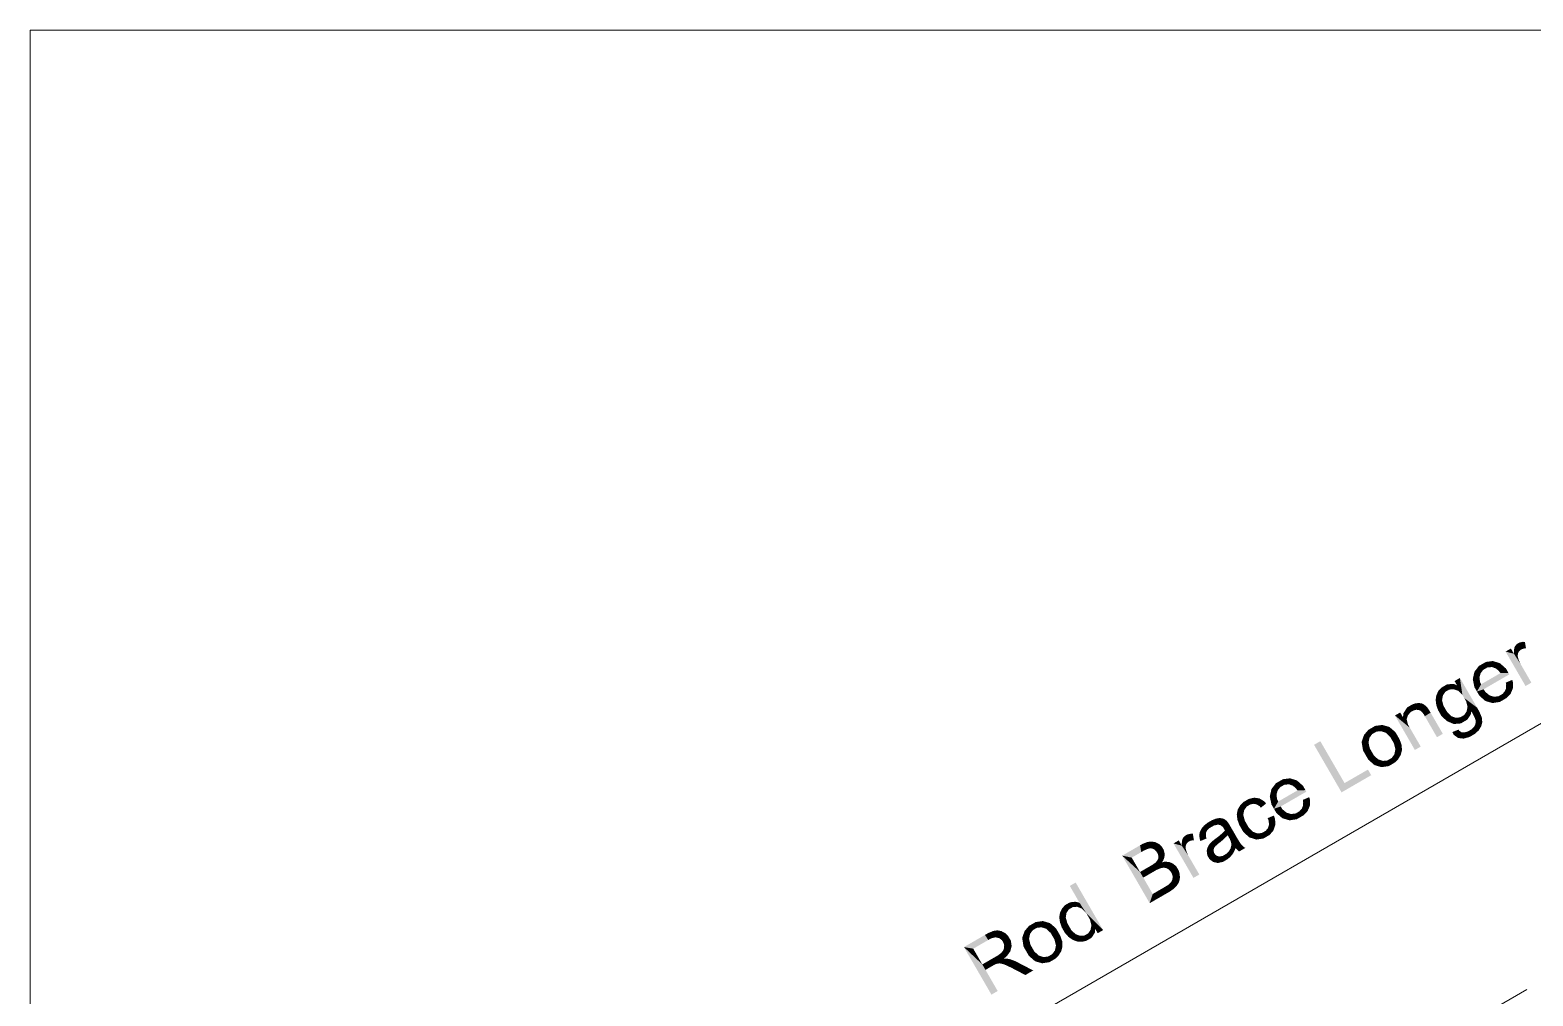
# Model space of a CAD drawing. Header units: millimetres. Extents: x 2 to 579, y 1 to 405.
# Drawn here: x 135.69 to 172.63, y 129.46 to 153.2 of the extents above; entities that cross this region are included whole.
import ezdxf

# ---------------------------------------------------------------- set-up
doc = ezdxf.new("R2010")
doc.units = ezdxf.units.MM
doc.linetypes.add('XKITLINE00', pattern=[0])
doc.layers.add('LinkedObject', color=7, linetype='Continuous', lineweight=0)

# ---------------------------------------------------------------- blocks, each defined once
blk = doc.blocks.new('*A4')
at = {"layer": 'LinkedObject'}
for points in [[(172.383, 138.163), (172.261, 138.123), (172.297, 138.144)], [(172.434, 138.162), (172.261, 138.123), (172.383, 138.163)], [(172.426, 138), (172.261, 138.123), (172.434, 138.162)], [(172.426, 138), (172.434, 138.162), (172.461, 138)], [(172.163, 137.87), (171.959, 137.923), (172.089, 137.998)], [(171.959, 137.923), (172.163, 137.87), (172.449, 137.076)], [(172.173, 138.015), (172.163, 137.87), (172.162, 137.929)], [(172.185, 138.041), (172.163, 137.87), (172.173, 138.015)], [(172.315, 137.956), (172.163, 137.87), (172.185, 138.041)], [(172.282, 137.918), (172.163, 137.87), (172.315, 137.956)], [(172.271, 137.893), (172.163, 137.87), (172.282, 137.918)], [(172.261, 137.868), (172.163, 137.87), (172.271, 137.893)], [(172.163, 137.87), (172.336, 137.603), (172.592, 137.159)], [(172.336, 137.603), (172.163, 137.87), (172.31, 137.648)], [(172.31, 137.648), (172.163, 137.87), (172.273, 137.739)], [(172.273, 137.739), (172.163, 137.87), (172.263, 137.784)], [(172.263, 137.784), (172.163, 137.87), (172.257, 137.813)], [(172.257, 137.813), (172.163, 137.87), (172.261, 137.868)], [(172.449, 137.076), (172.163, 137.87), (172.592, 137.159)], [(172.198, 138.067), (172.339, 137.97), (172.185, 138.041)], [(172.185, 138.041), (172.339, 137.97), (172.315, 137.956)], [(172.236, 138.108), (172.339, 137.97), (172.198, 138.067)], [(172.261, 138.123), (172.339, 137.97), (172.236, 138.108)], [(172.261, 138.123), (172.365, 137.985), (172.339, 137.97)], [(172.365, 137.985), (172.261, 138.123), (172.426, 138)], [(171.389, 137.619), (171.172, 137.336), (171.302, 137.569)], [(171.409, 137.473), (171.172, 137.336), (171.389, 137.619)], [(171.302, 137.569), (171.172, 137.336), (171.193, 137.427)], [(171.345, 137.392), (171.172, 137.336), (171.409, 137.473)], [(171.646, 137.691), (171.389, 137.619), (171.474, 137.668)], [(171.733, 137.664), (171.389, 137.619), (171.646, 137.691)], [(171.626, 137.543), (171.389, 137.619), (171.733, 137.664)], [(171.389, 137.619), (171.513, 137.533), (171.459, 137.502)], [(171.513, 137.533), (171.389, 137.619), (171.626, 137.543)], [(171.409, 137.473), (171.389, 137.619), (171.459, 137.502)], [(171.626, 137.543), (171.733, 137.664), (171.684, 137.521)], [(171.733, 137.664), (171.722, 137.508), (171.684, 137.521)], [(171.722, 137.508), (171.733, 137.664), (171.795, 137.443)], [(171.968, 137.505), (171.733, 137.664), (171.82, 137.637)], [(171.795, 137.443), (171.733, 137.664), (171.968, 137.505)], [(171.795, 137.443), (171.968, 137.505), (171.831, 137.393)], [(172.029, 137.401), (171.831, 137.393), (171.968, 137.505)], [(170.39, 137.042), (170.477, 136.933), (170.308, 136.957)], [(170.446, 137.074), (170.477, 136.933), (170.39, 137.042)], [(170.68, 137.128), (170.446, 137.074), (170.521, 137.118)], [(170.764, 137.095), (170.446, 137.074), (170.68, 137.128)], [(170.679, 136.997), (170.446, 137.074), (170.764, 137.095)], [(170.446, 137.074), (170.574, 136.989), (170.525, 136.961)], [(170.574, 136.989), (170.446, 137.074), (170.679, 136.997)], [(170.477, 136.933), (170.446, 137.074), (170.525, 136.961)], [(170.679, 136.997), (170.764, 137.095), (170.737, 136.978)], [(170.836, 137.275), (170.764, 137.095), (170.704, 137.198)], [(170.737, 136.978), (170.764, 137.095), (170.794, 136.958)], [(170.896, 136.861), (170.764, 137.095), (170.836, 137.275)], [(170.794, 136.958), (170.764, 137.095), (170.896, 136.861)], [(170.941, 136.783), (170.836, 137.275), (171.259, 136.543)], [(170.896, 136.861), (170.836, 137.275), (170.941, 136.783)], [(171.172, 137.336), (171.192, 137.048), (171.152, 137.246)], [(171.331, 137.34), (171.172, 137.336), (171.345, 137.392)], [(171.172, 137.336), (171.331, 137.34), (171.316, 137.287)], [(171.316, 137.287), (171.192, 137.048), (171.172, 137.336)], [(171.33, 137.177), (171.192, 137.048), (171.316, 137.287)], [(171.192, 137.048), (171.33, 137.177), (171.359, 137.12)], [(171.359, 137.12), (171.254, 136.941), (171.192, 137.048)], [(172.032, 137.394), (171.254, 136.941), (172.029, 137.401)], [(171.359, 137.12), (172.029, 137.401), (171.254, 136.941)], [(172.043, 137.375), (171.254, 136.941), (172.032, 137.394)], [(172.05, 137.362), (171.254, 136.941), (172.043, 137.375)], [(171.419, 136.997), (171.254, 136.941), (172.05, 137.362)], [(171.831, 137.393), (172.029, 137.401), (171.359, 137.12)], [(172.122, 137.227), (171.973, 137.105), (171.963, 137.16)], [(171.967, 137.013), (172.122, 137.227), (172.136, 137.014)], [(171.973, 137.105), (172.122, 137.227), (171.967, 137.013)], [(172.136, 137.014), (172.122, 137.227), (172.143, 137.152)], [(170.257, 136.853), (170.408, 136.789), (170.24, 136.737)], [(170.24, 136.737), (170.408, 136.789), (170.247, 136.674)], [(170.247, 136.674), (170.408, 136.789), (170.397, 136.731)], [(170.397, 136.731), (170.333, 136.425), (170.247, 136.674)], [(170.247, 136.674), (170.333, 136.425), (170.255, 136.61)], [(170.419, 136.847), (170.257, 136.853), (170.283, 136.905)], [(170.408, 136.789), (170.257, 136.853), (170.419, 136.847)], [(170.308, 136.957), (170.477, 136.933), (170.283, 136.905)], [(170.283, 136.905), (170.477, 136.933), (170.419, 136.847)], [(170.43, 136.596), (170.333, 136.425), (170.397, 136.731)], [(170.941, 136.783), (171.259, 136.543), (170.988, 136.702)], [(170.988, 136.702), (171.259, 136.543), (171.023, 136.564)], [(171.463, 136.929), (171.254, 136.941), (171.419, 136.997)], [(171.254, 136.941), (171.548, 136.683), (171.314, 136.838)], [(171.463, 136.929), (171.548, 136.683), (171.254, 136.941)], [(171.314, 136.838), (171.548, 136.683), (171.461, 136.709)], [(171.564, 136.846), (171.548, 136.683), (171.463, 136.929)], [(171.548, 136.683), (171.564, 136.846), (171.636, 136.658)], [(171.621, 136.829), (171.636, 136.658), (171.564, 136.846)], [(171.678, 136.812), (171.636, 136.658), (171.621, 136.829)], [(171.678, 136.812), (171.909, 136.739), (171.636, 136.658)], [(171.636, 136.658), (171.909, 136.739), (171.816, 136.685)], [(171.788, 136.827), (171.909, 136.739), (171.678, 136.812)], [(171.841, 136.857), (171.909, 136.739), (171.788, 136.827)], [(171.88, 136.88), (171.909, 136.739), (171.841, 136.857)], [(171.88, 136.88), (172.109, 136.951), (171.909, 136.739)], [(171.935, 136.94), (172.109, 136.951), (171.88, 136.88)], [(171.909, 136.739), (172.109, 136.951), (171.982, 136.782)], [(171.951, 136.976), (172.136, 137.014), (171.935, 136.94)], [(172.109, 136.951), (171.935, 136.94), (172.136, 137.014)], [(171.967, 137.013), (172.136, 137.014), (171.951, 136.976)], [(171.982, 136.782), (172.109, 136.951), (172.083, 136.887)], [(169.438, 136.306), (169.239, 136.352), (169.369, 136.426)], [(169.239, 136.352), (169.605, 136.05), (169.729, 135.504)], [(169.605, 136.05), (169.239, 136.352), (169.558, 136.131)], [(169.527, 136.261), (169.239, 136.352), (169.438, 136.306)], [(169.558, 136.131), (169.239, 136.352), (169.527, 136.261)], [(169.445, 136.403), (169.56, 136.358), (169.438, 136.306)], [(169.438, 136.306), (169.56, 136.358), (169.527, 136.261)], [(169.627, 136.601), (169.445, 136.403), (169.539, 136.55)], [(169.622, 136.433), (169.445, 136.403), (169.627, 136.601)], [(169.56, 136.358), (169.445, 136.403), (169.622, 136.433)], [(169.622, 136.433), (169.627, 136.601), (169.668, 136.459)], [(169.665, 136.623), (169.754, 136.491), (169.627, 136.601)], [(169.627, 136.601), (169.754, 136.491), (169.696, 136.475)], [(169.668, 136.459), (169.627, 136.601), (169.696, 136.475)], [(169.743, 136.649), (169.754, 136.491), (169.665, 136.623)], [(169.783, 136.654), (169.754, 136.491), (169.743, 136.649)], [(169.754, 136.491), (169.783, 136.654), (169.782, 136.491)], [(169.783, 136.654), (169.811, 136.49), (169.782, 136.491)], [(169.892, 136.651), (169.783, 136.654), (169.823, 136.659)], [(169.921, 136.637), (169.783, 136.654), (169.892, 136.651)], [(169.861, 136.472), (169.783, 136.654), (169.921, 136.637)], [(169.811, 136.49), (169.783, 136.654), (169.861, 136.472)], [(169.921, 136.637), (169.882, 136.455), (169.861, 136.472)], [(169.949, 136.624), (169.882, 136.455), (169.921, 136.637)], [(170.002, 136.584), (169.882, 136.455), (169.949, 136.624)], [(169.882, 136.455), (170.002, 136.584), (169.903, 136.438)], [(169.903, 136.438), (170.002, 136.584), (170.026, 136.557)], [(170.026, 136.557), (169.949, 136.378), (169.903, 136.438)], [(170.042, 136.539), (169.949, 136.378), (170.026, 136.557)], [(170.086, 136.472), (169.949, 136.378), (170.042, 136.539)], [(170.086, 136.472), (169.974, 136.334), (169.949, 136.378)], [(170.115, 136.422), (169.974, 136.334), (170.086, 136.472)], [(169.974, 136.334), (170.115, 136.422), (170.272, 135.818)], [(170.272, 135.818), (170.115, 136.422), (170.416, 135.901)], [(170.255, 136.61), (170.333, 136.425), (170.298, 136.485)], [(170.333, 136.425), (170.43, 136.596), (170.474, 136.52)], [(170.522, 136.437), (170.333, 136.425), (170.474, 136.52)], [(170.522, 136.437), (170.603, 136.177), (170.333, 136.425)], [(170.333, 136.425), (170.603, 136.177), (170.384, 136.336)], [(170.384, 136.336), (170.603, 136.177), (170.519, 136.213)], [(170.625, 136.334), (170.603, 136.177), (170.522, 136.437)], [(170.603, 136.177), (170.625, 136.334), (170.681, 136.315)], [(170.736, 136.296), (170.603, 136.177), (170.681, 136.315)], [(170.736, 136.296), (170.946, 136.208), (170.603, 136.177)], [(170.841, 136.306), (170.946, 136.208), (170.736, 136.296)], [(170.946, 136.208), (170.841, 136.306), (170.89, 136.334)], [(170.94, 136.363), (170.946, 136.208), (170.89, 136.334)], [(171.116, 136.454), (170.94, 136.363), (171, 136.449)], [(171.101, 136.371), (170.94, 136.363), (171.116, 136.454)], [(171.016, 136.248), (170.94, 136.363), (171.101, 136.371)], [(170.946, 136.208), (170.94, 136.363), (171.016, 136.248)], [(171.012, 136.506), (171.116, 136.454), (171, 136.449)], [(171.023, 136.564), (171.116, 136.454), (171.012, 136.506)], [(171.023, 136.564), (171.259, 136.543), (171.116, 136.454)], [(171.259, 136.543), (171.157, 136.384), (171.116, 136.454)], [(171.316, 136.444), (171.157, 136.384), (171.259, 136.543)], [(171.157, 136.384), (171.316, 136.444), (171.204, 136.29)], [(171.204, 136.29), (171.316, 136.444), (171.377, 136.293)], [(168.664, 136.044), (168.452, 135.796), (168.586, 135.999)], [(168.679, 135.894), (168.452, 135.796), (168.664, 136.044)], [(168.586, 135.999), (168.452, 135.796), (168.48, 135.875)], [(168.927, 136.12), (168.664, 136.044), (168.751, 136.095)], [(169.015, 136.095), (168.664, 136.044), (168.927, 136.12)], [(168.898, 135.966), (168.664, 136.044), (169.015, 136.095)], [(168.664, 136.044), (168.786, 135.956), (168.733, 135.925)], [(168.786, 135.956), (168.664, 136.044), (168.898, 135.966)], [(168.679, 135.894), (168.664, 136.044), (168.733, 135.925)], [(168.898, 135.966), (169.015, 136.095), (168.957, 135.947)], [(169.015, 136.095), (169.016, 135.927), (168.957, 135.947)], [(169.25, 135.943), (169.015, 136.095), (169.104, 136.069)], [(169.309, 135.842), (169.015, 136.095), (169.25, 135.943)], [(169.12, 135.828), (169.015, 136.095), (169.309, 135.842)], [(169.016, 135.927), (169.015, 136.095), (169.12, 135.828)], [(169.729, 135.504), (169.605, 136.05), (169.873, 135.587)], [(170.603, 136.177), (170.946, 136.208), (170.687, 136.142)], [(170.824, 135.974), (170.649, 135.944), (170.801, 136.004)], [(170.649, 135.944), (170.824, 135.974), (170.687, 135.875)], [(170.687, 136.142), (170.946, 136.208), (170.859, 136.157)], [(170.687, 135.875), (170.824, 135.974), (170.792, 135.798)], [(170.792, 135.798), (170.824, 135.974), (170.858, 135.791)], [(170.858, 135.791), (170.824, 135.974), (170.875, 135.941)], [(170.903, 135.938), (170.858, 135.791), (170.875, 135.941)], [(170.941, 135.934), (170.858, 135.791), (170.903, 135.938)], [(170.941, 135.934), (171.142, 135.864), (170.858, 135.791)], [(171.026, 135.956), (171.142, 135.864), (170.941, 135.934)], [(171.142, 135.864), (171.026, 135.956), (171.072, 135.983)], [(171.122, 136.011), (171.142, 135.864), (171.072, 135.983)], [(171.187, 136.075), (171.329, 136.036), (171.122, 136.011)], [(171.122, 136.011), (171.329, 136.036), (171.142, 135.864)], [(171.142, 135.864), (171.329, 136.036), (171.206, 135.901)], [(171.329, 136.036), (171.187, 136.075), (171.202, 136.111)], [(171.218, 136.146), (171.329, 136.036), (171.202, 136.111)], [(171.204, 136.29), (171.377, 136.293), (171.211, 136.264)], [(171.206, 135.901), (171.329, 136.036), (171.299, 135.987)], [(171.211, 136.264), (171.377, 136.293), (171.223, 136.223)], [(171.381, 136.24), (171.218, 136.146), (171.223, 136.223)], [(171.385, 136.187), (171.218, 136.146), (171.381, 136.24)], [(171.359, 136.085), (171.218, 136.146), (171.385, 136.187)], [(171.329, 136.036), (171.218, 136.146), (171.359, 136.085)], [(171.223, 136.223), (171.377, 136.293), (171.381, 136.24)], [(167.405, 135.72), (167.927, 134.462), (167.251, 135.631)], [(168.001, 134.69), (167.927, 134.462), (167.405, 135.72)], [(168.452, 135.796), (168.523, 135.373), (168.42, 135.702)], [(168.42, 135.702), (168.523, 135.373), (168.455, 135.49)], [(168.613, 135.802), (168.452, 135.796), (168.679, 135.894)], [(168.452, 135.796), (168.613, 135.802), (168.601, 135.741)], [(168.589, 135.681), (168.523, 135.373), (168.452, 135.796)], [(168.589, 135.681), (168.452, 135.796), (168.601, 135.741)], [(168.624, 135.539), (168.523, 135.373), (168.589, 135.681)], [(169.12, 135.828), (169.309, 135.842), (169.166, 135.75)], [(169.309, 135.842), (169.214, 135.667), (169.166, 135.75)], [(169.214, 135.667), (169.309, 135.842), (169.25, 135.522)], [(169.408, 135.557), (169.238, 135.461), (169.25, 135.522)], [(169.411, 135.496), (169.238, 135.461), (169.408, 135.557)], [(169.25, 135.522), (169.309, 135.842), (169.408, 135.557)], [(169.406, 135.618), (169.309, 135.842), (169.356, 135.761)], [(169.408, 135.557), (169.309, 135.842), (169.406, 135.618)], [(170.858, 135.791), (171.142, 135.864), (170.924, 135.784)], [(170.924, 135.784), (171.142, 135.864), (171.066, 135.82)], [(168.523, 135.373), (168.624, 135.539), (168.671, 135.457)], [(168.718, 135.376), (168.523, 135.373), (168.671, 135.457)], [(168.718, 135.376), (168.823, 135.107), (168.523, 135.373)], [(168.523, 135.373), (168.823, 135.107), (168.585, 135.265)], [(168.585, 135.265), (168.823, 135.107), (168.735, 135.133)], [(168.823, 135.275), (168.823, 135.107), (168.718, 135.376)], [(168.823, 135.107), (168.823, 135.275), (168.882, 135.255)], [(168.941, 135.235), (168.823, 135.107), (168.882, 135.255)], [(168.941, 135.235), (169.176, 135.159), (168.823, 135.107)], [(169.053, 135.246), (169.176, 135.159), (168.941, 135.235)], [(169.176, 135.159), (169.053, 135.246), (169.107, 135.277)], [(169.161, 135.308), (169.176, 135.159), (169.107, 135.277)], [(169.35, 135.329), (169.161, 135.308), (169.226, 135.4)], [(169.318, 135.276), (169.161, 135.308), (169.35, 135.329)], [(169.231, 135.191), (169.161, 135.308), (169.318, 135.276)], [(169.176, 135.159), (169.161, 135.308), (169.231, 135.191)], [(169.238, 135.461), (169.382, 135.382), (169.226, 135.4)], [(169.226, 135.4), (169.382, 135.382), (169.35, 135.329)], [(169.382, 135.382), (169.238, 135.461), (169.411, 135.496)], [(167.927, 134.462), (168.001, 134.69), (168.656, 134.884)], [(168.656, 134.884), (168.001, 134.69), (168.576, 135.022)], [(168.823, 135.107), (169.176, 135.159), (168.91, 135.082)], [(168.91, 135.082), (169.176, 135.159), (169.087, 135.108)], [(166.184, 134.453), (166.204, 134.165), (166.163, 134.363)], [(166.401, 134.736), (166.184, 134.453), (166.313, 134.685)], [(166.421, 134.59), (166.184, 134.453), (166.401, 134.736)], [(166.313, 134.685), (166.184, 134.453), (166.205, 134.544)], [(166.357, 134.509), (166.184, 134.453), (166.421, 134.59)], [(166.342, 134.456), (166.184, 134.453), (166.357, 134.509)], [(166.184, 134.453), (166.342, 134.456), (166.328, 134.404)], [(166.328, 134.404), (166.204, 134.165), (166.184, 134.453)], [(167.044, 134.511), (166.266, 134.058), (167.04, 134.517)], [(166.37, 134.236), (167.04, 134.517), (166.266, 134.058)], [(167.055, 134.492), (166.266, 134.058), (167.044, 134.511)], [(167.062, 134.479), (166.266, 134.058), (167.055, 134.492)], [(166.43, 134.114), (166.266, 134.058), (167.062, 134.479)], [(166.842, 134.509), (167.04, 134.517), (166.37, 134.236)], [(166.658, 134.807), (166.401, 134.736), (166.486, 134.785)], [(166.745, 134.781), (166.401, 134.736), (166.658, 134.807)], [(166.637, 134.66), (166.401, 134.736), (166.745, 134.781)], [(166.401, 134.736), (166.525, 134.65), (166.47, 134.619)], [(166.525, 134.65), (166.401, 134.736), (166.637, 134.66)], [(166.421, 134.59), (166.401, 134.736), (166.47, 134.619)], [(166.637, 134.66), (166.745, 134.781), (166.695, 134.638)], [(166.745, 134.781), (166.733, 134.624), (166.695, 134.638)], [(166.733, 134.624), (166.745, 134.781), (166.807, 134.56)], [(166.98, 134.622), (166.745, 134.781), (166.832, 134.754)], [(166.807, 134.56), (166.745, 134.781), (166.98, 134.622)], [(166.807, 134.56), (166.98, 134.622), (166.842, 134.509)], [(167.04, 134.517), (166.842, 134.509), (166.98, 134.622)], [(165.534, 134.026), (165.376, 134.041), (165.408, 134.094)], [(165.439, 134.146), (165.599, 134.115), (165.408, 134.094)], [(165.408, 134.094), (165.599, 134.115), (165.534, 134.026)], [(165.525, 134.23), (165.599, 134.115), (165.439, 134.146)], [(165.58, 134.261), (165.599, 134.115), (165.525, 134.23)], [(165.781, 134.331), (165.58, 134.261), (165.648, 134.301)], [(165.845, 134.322), (165.58, 134.261), (165.781, 134.331)], [(165.763, 134.181), (165.58, 134.261), (165.845, 134.322)], [(165.58, 134.261), (165.689, 134.167), (165.654, 134.147)], [(165.689, 134.167), (165.58, 134.261), (165.763, 134.181)], [(165.599, 134.115), (165.58, 134.261), (165.654, 134.147)], [(165.763, 134.181), (165.845, 134.322), (165.801, 134.174)], [(165.845, 134.322), (165.838, 134.167), (165.801, 134.174)], [(165.838, 134.167), (165.845, 134.322), (165.911, 134.123)], [(166.023, 134.245), (165.845, 134.322), (165.909, 134.312)], [(166.072, 134.188), (165.845, 134.322), (166.023, 134.245)], [(165.911, 134.123), (165.845, 134.322), (166.072, 134.188)], [(165.911, 134.123), (166.072, 134.188), (165.945, 134.086)], [(166.342, 134.294), (166.204, 134.165), (166.328, 134.404)], [(166.204, 134.165), (166.342, 134.294), (166.37, 134.236)], [(166.37, 134.236), (166.266, 134.058), (166.204, 134.165)], [(166.474, 134.046), (166.266, 134.058), (166.43, 134.114)], [(166.963, 134.093), (167.147, 134.131), (166.947, 134.056)], [(167.121, 134.068), (166.947, 134.056), (167.147, 134.131)], [(166.978, 134.13), (167.147, 134.131), (166.963, 134.093)], [(167.134, 134.344), (166.984, 134.222), (166.974, 134.277)], [(166.978, 134.13), (167.134, 134.344), (167.147, 134.131)], [(166.984, 134.222), (167.134, 134.344), (166.978, 134.13)], [(167.147, 134.131), (167.134, 134.344), (167.154, 134.269)], [(164.634, 133.715), (164.513, 133.605), (164.546, 133.644)], [(164.685, 133.586), (164.513, 133.605), (164.634, 133.715)], [(164.688, 133.746), (164.79, 133.646), (164.634, 133.715)], [(164.685, 133.586), (164.634, 133.715), (164.736, 133.615)], [(164.736, 133.615), (164.634, 133.715), (164.79, 133.646)], [(164.879, 133.823), (164.688, 133.746), (164.838, 133.816)], [(164.886, 133.669), (164.688, 133.746), (164.879, 133.823)], [(164.838, 133.816), (164.688, 133.746), (164.742, 133.778)], [(164.79, 133.646), (164.688, 133.746), (164.886, 133.669)], [(164.989, 133.826), (164.879, 133.823), (164.92, 133.829)], [(165.016, 133.816), (164.879, 133.823), (164.989, 133.826)], [(164.886, 133.669), (164.879, 133.823), (164.927, 133.661)], [(164.927, 133.661), (164.879, 133.823), (164.958, 133.654)], [(164.879, 133.823), (165.014, 133.605), (164.958, 133.654)], [(165.016, 133.816), (165.014, 133.605), (164.879, 133.823)], [(165.043, 133.806), (165.014, 133.605), (165.016, 133.816)], [(165.094, 133.77), (165.014, 133.605), (165.043, 133.806)], [(165.117, 133.744), (165.014, 133.605), (165.094, 133.77)], [(165.014, 133.605), (165.117, 133.744), (165.131, 133.728)], [(165.014, 133.605), (165.131, 133.728), (165.039, 133.561)], [(165.039, 133.561), (165.131, 133.728), (165.041, 133.557)], [(165.041, 133.557), (165.131, 133.728), (165.052, 133.538)], [(165.052, 133.538), (165.131, 133.728), (165.06, 133.523)], [(165.06, 133.523), (165.131, 133.728), (165.126, 133.411)], [(165.173, 133.664), (165.126, 133.411), (165.131, 133.728)], [(165.376, 134.041), (165.523, 133.967), (165.352, 133.924)], [(165.352, 133.924), (165.523, 133.967), (165.359, 133.859)], [(165.359, 133.859), (165.523, 133.967), (165.511, 133.909)], [(165.511, 133.909), (165.452, 133.593), (165.359, 133.859)], [(165.359, 133.859), (165.452, 133.593), (165.366, 133.795)], [(165.366, 133.795), (165.452, 133.593), (165.413, 133.662)], [(165.523, 133.967), (165.376, 134.041), (165.534, 134.026)], [(165.549, 133.767), (165.452, 133.593), (165.511, 133.909)], [(165.452, 133.593), (165.549, 133.767), (165.597, 133.682)], [(166.263, 133.891), (166.134, 133.769), (166.11, 133.828)], [(166.134, 133.769), (166.263, 133.891), (166.144, 133.669)], [(166.144, 133.669), (166.263, 133.891), (166.276, 133.594)], [(166.3, 133.663), (166.263, 133.891), (166.293, 133.811)], [(166.276, 133.594), (166.263, 133.891), (166.3, 133.663)], [(166.266, 134.058), (166.56, 133.8), (166.325, 133.955)], [(166.474, 134.046), (166.56, 133.8), (166.266, 134.058)], [(166.325, 133.955), (166.56, 133.8), (166.472, 133.826)], [(166.575, 133.962), (166.56, 133.8), (166.474, 134.046)], [(166.56, 133.8), (166.575, 133.962), (166.647, 133.774)], [(166.632, 133.946), (166.647, 133.774), (166.575, 133.962)], [(166.689, 133.929), (166.647, 133.774), (166.632, 133.946)], [(166.689, 133.929), (166.92, 133.856), (166.647, 133.774)], [(166.647, 133.774), (166.92, 133.856), (166.827, 133.802)], [(166.799, 133.943), (166.92, 133.856), (166.689, 133.929)], [(166.852, 133.974), (166.92, 133.856), (166.799, 133.943)], [(166.891, 133.997), (166.92, 133.856), (166.852, 133.974)], [(166.891, 133.997), (167.121, 134.068), (166.92, 133.856)], [(166.947, 134.056), (167.121, 134.068), (166.891, 133.997)], [(166.92, 133.856), (167.121, 134.068), (166.994, 133.898)], [(166.994, 133.898), (167.121, 134.068), (167.094, 134.004)], [(164.036, 133.35), (164.177, 133.253), (164.023, 133.324)], [(164.074, 133.391), (164.177, 133.253), (164.036, 133.35)], [(164.099, 133.405), (164.177, 133.253), (164.074, 133.391)], [(164.222, 133.446), (164.099, 133.405), (164.135, 133.426)], [(164.272, 133.444), (164.099, 133.405), (164.222, 133.446)], [(164.264, 133.283), (164.099, 133.405), (164.272, 133.444)], [(164.099, 133.405), (164.203, 133.268), (164.177, 133.253)], [(164.203, 133.268), (164.099, 133.405), (164.264, 133.283)], [(164.264, 133.283), (164.272, 133.444), (164.299, 133.283)], [(164.436, 133.447), (164.457, 133.265), (164.43, 133.406)], [(164.43, 133.406), (164.457, 133.265), (164.441, 133.315)], [(164.607, 133.493), (164.436, 133.447), (164.621, 133.525)], [(164.442, 133.487), (164.621, 133.525), (164.436, 133.447)], [(164.593, 133.462), (164.436, 133.447), (164.607, 133.493)], [(164.593, 133.462), (164.457, 133.265), (164.436, 133.447)], [(164.481, 133.566), (164.621, 133.525), (164.442, 133.487)], [(164.594, 133.379), (164.457, 133.265), (164.593, 133.462)], [(164.457, 133.265), (164.594, 133.379), (164.608, 133.327)], [(164.513, 133.605), (164.621, 133.525), (164.481, 133.566)], [(164.621, 133.525), (164.513, 133.605), (164.685, 133.586)], [(164.914, 133.386), (164.994, 133.278), (164.833, 133.326)], [(165.027, 133.485), (165.126, 133.411), (164.914, 133.386)], [(164.914, 133.386), (165.126, 133.411), (164.994, 133.278)], [(164.994, 133.278), (165.126, 133.411), (165.096, 133.373)], [(165.06, 133.523), (165.126, 133.411), (165.027, 133.485)], [(165.201, 133.616), (165.126, 133.411), (165.173, 133.664)], [(165.201, 133.616), (165.155, 133.358), (165.126, 133.411)], [(165.311, 133.425), (165.155, 133.358), (165.201, 133.616)], [(165.311, 133.425), (165.183, 133.311), (165.155, 133.358)], [(165.183, 133.311), (165.311, 133.425), (165.213, 133.232)], [(165.213, 133.232), (165.311, 133.425), (165.369, 133.324)], [(165.646, 133.597), (165.452, 133.593), (165.597, 133.682)], [(165.646, 133.597), (165.746, 133.329), (165.452, 133.593)], [(165.452, 133.593), (165.746, 133.329), (165.513, 133.487)], [(165.513, 133.487), (165.746, 133.329), (165.66, 133.355)], [(165.751, 133.492), (165.746, 133.329), (165.646, 133.597)], [(165.746, 133.329), (165.751, 133.492), (165.806, 133.472)], [(165.861, 133.452), (165.746, 133.329), (165.806, 133.472)], [(165.861, 133.452), (166.091, 133.376), (165.746, 133.329)], [(165.746, 133.329), (166.091, 133.376), (165.831, 133.302)], [(165.831, 133.302), (166.091, 133.376), (166.004, 133.326)], [(165.968, 133.463), (166.091, 133.376), (165.861, 133.452)], [(166.091, 133.376), (165.968, 133.463), (166.02, 133.493)], [(166.063, 133.518), (166.091, 133.376), (166.02, 133.493)], [(166.063, 133.518), (166.276, 133.594), (166.091, 133.376)], [(166.118, 133.584), (166.276, 133.594), (166.063, 133.518)], [(166.091, 133.376), (166.276, 133.594), (166.16, 133.416)], [(166.276, 133.594), (166.118, 133.584), (166.131, 133.627)], [(166.144, 133.669), (166.276, 133.594), (166.131, 133.627)], [(166.16, 133.416), (166.276, 133.594), (166.253, 133.525)], [(163.004, 132.993), (162.536, 132.906), (162.975, 133.16)], [(162.77, 132.857), (162.536, 132.906), (163.004, 132.993)], [(163.042, 133.198), (163.161, 133.072), (162.975, 133.16)], [(162.975, 133.16), (163.161, 133.072), (163.067, 133.029)], [(163.004, 132.993), (162.975, 133.16), (163.067, 133.029)], [(163.159, 133.243), (163.161, 133.072), (163.042, 133.198)], [(163.222, 133.086), (163.159, 133.243), (163.21, 133.248)], [(163.161, 133.072), (163.159, 133.243), (163.192, 133.079)], [(163.192, 133.079), (163.159, 133.243), (163.222, 133.086)], [(163.261, 133.254), (163.28, 133.079), (163.21, 133.248)], [(163.21, 133.248), (163.28, 133.079), (163.222, 133.086)], [(163.356, 133.236), (163.28, 133.079), (163.261, 133.254)], [(163.4, 133.213), (163.28, 133.079), (163.356, 133.236)], [(163.28, 133.079), (163.4, 133.213), (163.307, 133.065)], [(163.4, 133.213), (163.333, 133.051), (163.307, 133.065)], [(163.333, 133.051), (163.4, 133.213), (163.377, 133.008)], [(163.377, 133.008), (163.4, 133.213), (163.535, 133.085)], [(163.535, 133.085), (163.394, 132.979), (163.377, 133.008)], [(163.394, 132.979), (163.535, 133.085), (163.411, 132.948)], [(163.512, 133.125), (163.4, 133.213), (163.444, 133.189)], [(163.535, 133.085), (163.4, 133.213), (163.512, 133.125)], [(163.411, 132.948), (163.535, 133.085), (163.426, 132.888)], [(163.426, 132.888), (163.535, 133.085), (163.576, 132.92)], [(163.577, 132.965), (163.535, 133.085), (163.557, 133.047)], [(163.576, 132.92), (163.535, 133.085), (163.577, 132.965)], [(164.001, 133.152), (163.797, 133.206), (163.927, 133.281)], [(163.797, 133.206), (164.001, 133.152), (164.287, 132.359)], [(164.011, 133.297), (164.001, 133.152), (164, 133.212)], [(164.023, 133.324), (164.001, 133.152), (164.011, 133.297)], [(164.153, 133.239), (164.001, 133.152), (164.023, 133.324)], [(164.12, 133.201), (164.001, 133.152), (164.153, 133.239)], [(164.109, 133.176), (164.001, 133.152), (164.12, 133.201)], [(164.099, 133.151), (164.001, 133.152), (164.109, 133.176)], [(164.001, 133.152), (164.174, 132.885), (164.431, 132.442)], [(164.174, 132.885), (164.001, 133.152), (164.148, 132.931)], [(164.148, 132.931), (164.001, 133.152), (164.112, 133.021)], [(164.112, 133.021), (164.001, 133.152), (164.101, 133.066)], [(164.101, 133.066), (164.001, 133.152), (164.095, 133.096)], [(164.095, 133.096), (164.001, 133.152), (164.099, 133.151)], [(164.287, 132.359), (164.001, 133.152), (164.431, 132.442)], [(164.023, 133.324), (164.177, 133.253), (164.153, 133.239)], [(164.628, 133.095), (164.784, 133.041), (164.615, 133.033)], [(164.615, 133.033), (164.784, 133.041), (164.616, 132.999)], [(164.616, 132.999), (164.784, 133.041), (164.783, 133.02)], [(164.783, 133.02), (164.653, 132.869), (164.616, 132.999)], [(164.616, 132.999), (164.653, 132.869), (164.616, 132.965)], [(164.786, 133.062), (164.628, 133.095), (164.642, 133.124)], [(164.784, 133.041), (164.628, 133.095), (164.786, 133.062)], [(164.656, 133.153), (164.8, 133.102), (164.642, 133.124)], [(164.642, 133.124), (164.8, 133.102), (164.786, 133.062)], [(164.793, 132.98), (164.653, 132.869), (164.783, 133.02)], [(164.653, 132.869), (164.793, 132.98), (164.804, 132.961)], [(164.694, 133.206), (164.8, 133.102), (164.656, 133.153)], [(164.718, 133.231), (164.8, 133.102), (164.694, 133.206)], [(164.736, 133.248), (164.828, 133.139), (164.718, 133.231)], [(164.8, 133.102), (164.718, 133.231), (164.814, 133.12)], [(164.814, 133.12), (164.718, 133.231), (164.828, 133.139)], [(164.793, 133.296), (164.882, 133.19), (164.736, 133.248)], [(164.736, 133.248), (164.882, 133.19), (164.828, 133.139)], [(164.833, 133.326), (164.923, 133.221), (164.793, 133.296)], [(164.793, 133.296), (164.923, 133.221), (164.882, 133.19)], [(164.833, 133.326), (164.994, 133.278), (164.923, 133.221)], [(165.224, 132.913), (165.093, 132.95), (165.156, 133.01)], [(165.323, 133.096), (165.156, 133.01), (165.178, 133.047)], [(165.302, 133.04), (165.156, 133.01), (165.323, 133.096)], [(165.253, 132.948), (165.156, 133.01), (165.302, 133.04)], [(165.224, 132.913), (165.156, 133.01), (165.253, 132.948)], [(165.447, 133.201), (165.323, 133.096), (165.178, 133.047)], [(165.2, 133.084), (165.447, 133.201), (165.178, 133.047)], [(165.2, 133.084), (165.369, 133.324), (165.447, 133.201)], [(165.218, 133.161), (165.369, 133.324), (165.2, 133.084)], [(165.369, 133.324), (165.215, 133.201), (165.213, 133.232)], [(165.215, 133.201), (165.369, 133.324), (165.218, 133.161)], [(165.323, 133.096), (165.447, 133.201), (165.343, 133.069)], [(165.343, 133.069), (165.447, 133.201), (165.467, 133.177)], [(165.467, 133.177), (165.388, 133.025), (165.343, 133.069)], [(165.487, 133.153), (165.388, 133.025), (165.467, 133.177)], [(165.487, 133.153), (165.412, 133.009), (165.388, 133.025)], [(165.534, 133.112), (165.412, 133.009), (165.487, 133.153)], [(165.412, 133.009), (165.534, 133.112), (165.562, 133.096)], [(162.536, 132.906), (163.054, 132.366), (163.211, 131.737)], [(162.974, 132.504), (163.054, 132.366), (162.536, 132.906)], [(162.536, 132.906), (162.77, 132.857), (162.974, 132.504)], [(163.325, 132.523), (162.974, 132.504), (163.227, 132.651)], [(163.38, 132.555), (163.227, 132.651), (163.279, 132.681)], [(163.325, 132.523), (163.227, 132.651), (163.38, 132.555)], [(163.279, 132.681), (163.515, 132.742), (163.38, 132.555)], [(163.349, 132.73), (163.515, 132.742), (163.279, 132.681)], [(163.367, 132.75), (163.545, 132.786), (163.349, 132.73)], [(163.515, 132.742), (163.349, 132.73), (163.545, 132.786)], [(163.392, 132.776), (163.545, 132.786), (163.367, 132.75)], [(163.38, 132.555), (163.515, 132.742), (163.472, 132.595)], [(163.392, 132.776), (163.576, 132.92), (163.545, 132.786)], [(163.419, 132.83), (163.576, 132.92), (163.392, 132.776)], [(163.423, 132.859), (163.576, 132.92), (163.419, 132.83)], [(163.576, 132.92), (163.423, 132.859), (163.426, 132.888)], [(163.515, 132.742), (163.543, 132.61), (163.472, 132.595)], [(163.689, 132.751), (163.515, 132.742), (163.577, 132.757)], [(163.609, 132.603), (163.515, 132.742), (163.689, 132.751)], [(163.543, 132.61), (163.515, 132.742), (163.609, 132.603)], [(163.545, 132.786), (163.576, 132.92), (163.575, 132.875)], [(163.609, 132.603), (163.689, 132.751), (163.64, 132.589)], [(163.64, 132.589), (163.689, 132.751), (163.67, 132.574)], [(163.67, 132.574), (163.689, 132.751), (163.739, 132.73)], [(163.739, 132.73), (163.72, 132.527), (163.67, 132.574)], [(163.789, 132.709), (163.72, 132.527), (163.739, 132.73)], [(163.869, 132.637), (163.72, 132.527), (163.789, 132.709)], [(163.898, 132.586), (163.72, 132.527), (163.869, 132.637)], [(164.616, 132.965), (164.653, 132.869), (164.635, 132.9)], [(164.821, 132.933), (164.653, 132.869), (164.804, 132.961)], [(164.653, 132.869), (164.821, 132.933), (164.684, 132.816)], [(164.684, 132.816), (164.821, 132.933), (164.772, 132.75)], [(164.772, 132.75), (164.821, 132.933), (164.829, 132.738)], [(164.829, 132.738), (164.821, 132.933), (164.87, 132.897)], [(164.87, 132.897), (164.886, 132.725), (164.829, 132.738)], [(164.903, 132.891), (164.886, 132.725), (164.87, 132.897)], [(164.935, 132.884), (164.886, 132.725), (164.903, 132.891)], [(164.886, 132.725), (164.935, 132.884), (165.013, 132.753)], [(165.082, 132.794), (164.935, 132.884), (165.01, 132.901)], [(165.013, 132.753), (164.935, 132.884), (165.082, 132.794)], [(165.052, 132.926), (165.124, 132.818), (165.01, 132.901)], [(165.01, 132.901), (165.124, 132.818), (165.082, 132.794)], [(165.093, 132.95), (165.124, 132.818), (165.052, 132.926)], [(165.195, 132.877), (165.093, 132.95), (165.224, 132.913)], [(165.124, 132.818), (165.093, 132.95), (165.195, 132.877)], [(161.392, 132.245), (161.49, 131.742), (161.248, 132.162)], [(161.392, 132.245), (161.649, 131.498), (161.49, 131.742)], [(161.649, 131.498), (161.392, 132.245), (162.067, 131.076)], [(163.054, 132.366), (162.974, 132.504), (163.325, 132.523)], [(163.211, 131.737), (163.054, 132.366), (163.286, 131.964)], [(163.74, 132.262), (163.914, 132.221), (163.704, 132.22)], [(163.72, 132.527), (163.898, 132.586), (163.739, 132.494)], [(163.898, 132.586), (163.755, 132.467), (163.739, 132.494)], [(163.929, 132.255), (163.74, 132.262), (163.763, 132.305)], [(163.914, 132.221), (163.74, 132.262), (163.929, 132.255)], [(163.755, 132.467), (163.898, 132.586), (163.772, 132.411)], [(163.774, 132.354), (163.943, 132.289), (163.763, 132.305)], [(163.763, 132.305), (163.943, 132.289), (163.929, 132.255)], [(163.772, 132.411), (163.898, 132.586), (163.952, 132.413)], [(163.952, 132.413), (163.774, 132.354), (163.772, 132.411)], [(163.955, 132.368), (163.774, 132.354), (163.952, 132.413)], [(163.943, 132.289), (163.774, 132.354), (163.955, 132.368)], [(163.949, 132.459), (163.898, 132.586), (163.922, 132.545)], [(163.952, 132.413), (163.898, 132.586), (163.949, 132.459)], [(163.286, 131.964), (163.657, 131.995), (163.211, 131.737)], [(163.578, 132.133), (163.657, 131.995), (163.286, 131.964)], [(163.615, 132.155), (163.713, 132.027), (163.578, 132.133)], [(163.578, 132.133), (163.713, 132.027), (163.657, 131.995)], [(163.667, 132.188), (163.802, 132.091), (163.615, 132.155)], [(163.615, 132.155), (163.802, 132.091), (163.713, 132.027)], [(163.68, 132.2), (163.802, 132.091), (163.667, 132.188)], [(163.834, 132.123), (163.68, 132.2), (163.704, 132.22)], [(163.802, 132.091), (163.68, 132.2), (163.834, 132.123)], [(163.704, 132.22), (163.914, 132.221), (163.834, 132.123)], [(163.834, 132.123), (163.914, 132.221), (163.867, 132.155)], [(161.007, 131.508), (161.158, 131.443), (160.989, 131.393)], [(161.168, 131.5), (161.007, 131.508), (161.033, 131.56)], [(161.158, 131.443), (161.007, 131.508), (161.168, 131.5)], [(161.059, 131.612), (161.225, 131.586), (161.033, 131.56)], [(161.033, 131.56), (161.225, 131.586), (161.168, 131.5)], [(161.138, 131.694), (161.225, 131.586), (161.059, 131.612)], [(161.19, 131.724), (161.225, 131.586), (161.138, 131.694)], [(161.228, 131.746), (161.322, 131.641), (161.19, 131.724)], [(161.19, 131.724), (161.322, 131.641), (161.273, 131.613)], [(161.225, 131.586), (161.19, 131.724), (161.273, 131.613)], [(161.305, 131.769), (161.322, 131.641), (161.228, 131.746)], [(161.345, 131.77), (161.322, 131.641), (161.305, 131.769)], [(161.345, 131.77), (161.428, 131.649), (161.322, 131.641)], [(161.384, 131.772), (161.428, 131.649), (161.345, 131.77)], [(161.457, 131.757), (161.428, 131.649), (161.384, 131.772)], [(161.49, 131.742), (161.428, 131.649), (161.457, 131.757)], [(161.428, 131.649), (161.49, 131.742), (161.485, 131.627)], [(161.485, 131.627), (161.49, 131.742), (161.542, 131.606)], [(161.49, 131.742), (161.649, 131.498), (161.542, 131.606)], [(161.649, 131.498), (162.067, 131.076), (161.699, 131.411)], [(160.321, 131.222), (160.109, 130.974), (160.243, 131.177)], [(160.336, 131.072), (160.109, 130.974), (160.321, 131.222)], [(160.243, 131.177), (160.109, 130.974), (160.137, 131.053)], [(160.584, 131.298), (160.321, 131.222), (160.408, 131.273)], [(160.672, 131.273), (160.321, 131.222), (160.584, 131.298)], [(160.555, 131.144), (160.321, 131.222), (160.672, 131.273)], [(160.321, 131.222), (160.443, 131.134), (160.39, 131.103)], [(160.443, 131.134), (160.321, 131.222), (160.555, 131.144)], [(160.336, 131.072), (160.321, 131.222), (160.39, 131.103)], [(160.555, 131.144), (160.672, 131.273), (160.614, 131.125)], [(160.672, 131.273), (160.673, 131.105), (160.614, 131.125)], [(160.907, 131.121), (160.672, 131.273), (160.761, 131.247)], [(160.966, 131.021), (160.672, 131.273), (160.907, 131.121)], [(160.777, 131.006), (160.672, 131.273), (160.966, 131.021)], [(160.673, 131.105), (160.672, 131.273), (160.777, 131.006)], [(160.989, 131.393), (161.158, 131.443), (160.998, 131.329)], [(160.998, 131.329), (161.158, 131.443), (161.149, 131.385)], [(161.149, 131.385), (161.089, 131.075), (160.998, 131.329)], [(160.998, 131.329), (161.089, 131.075), (161.007, 131.265)], [(161.007, 131.265), (161.089, 131.075), (161.052, 131.138)], [(161.188, 131.244), (161.089, 131.075), (161.149, 131.385)], [(161.089, 131.075), (161.188, 131.244), (161.236, 131.16)], [(161.283, 131.078), (161.089, 131.075), (161.236, 131.16)], [(161.699, 131.411), (162.067, 131.076), (161.744, 131.332)], [(161.744, 131.332), (162.067, 131.076), (161.779, 131.196)], [(161.872, 131.106), (161.758, 131.081), (161.769, 131.139)], [(161.779, 131.196), (161.872, 131.106), (161.769, 131.139)], [(161.779, 131.196), (162.067, 131.076), (161.872, 131.106)], [(159.244, 130.832), (158.646, 130.658), (159.163, 130.957)], [(158.875, 130.619), (158.646, 130.658), (159.244, 130.832)], [(159.419, 131.062), (159.163, 130.957), (159.369, 131.055)], [(159.419, 130.898), (159.163, 130.957), (159.419, 131.062)], [(159.369, 131.055), (159.163, 130.957), (159.241, 131.002)], [(159.163, 130.957), (159.309, 130.87), (159.244, 130.832)], [(159.309, 130.87), (159.163, 130.957), (159.419, 130.898)], [(159.468, 131.07), (159.465, 130.888), (159.419, 131.062)], [(159.419, 131.062), (159.465, 130.888), (159.419, 130.898)], [(159.465, 130.888), (159.468, 131.07), (159.51, 130.879)], [(159.613, 131.026), (159.468, 131.07), (159.565, 131.052)], [(159.51, 130.879), (159.468, 131.07), (159.613, 131.026)], [(159.613, 131.026), (159.58, 130.828), (159.51, 130.879)], [(159.66, 131), (159.58, 130.828), (159.613, 131.026)], [(159.735, 130.926), (159.58, 130.828), (159.66, 131)], [(159.763, 130.878), (159.58, 130.828), (159.735, 130.926)], [(159.58, 130.828), (159.763, 130.878), (159.604, 130.787)], [(159.763, 130.878), (159.62, 130.758), (159.604, 130.787)], [(159.62, 130.758), (159.763, 130.878), (159.635, 130.697)], [(159.635, 130.697), (159.763, 130.878), (159.804, 130.622)], [(159.819, 130.688), (159.763, 130.878), (159.799, 130.816)], [(159.804, 130.622), (159.763, 130.878), (159.819, 130.688)], [(160.109, 130.974), (160.18, 130.551), (160.077, 130.88)], [(160.077, 130.88), (160.18, 130.551), (160.112, 130.668)], [(160.27, 130.98), (160.109, 130.974), (160.336, 131.072)], [(160.109, 130.974), (160.27, 130.98), (160.258, 130.919)], [(160.246, 130.859), (160.18, 130.551), (160.109, 130.974)], [(160.246, 130.859), (160.109, 130.974), (160.258, 130.919)], [(160.281, 130.717), (160.18, 130.551), (160.246, 130.859)], [(160.777, 131.006), (160.966, 131.021), (160.823, 130.928)], [(160.966, 131.021), (160.871, 130.845), (160.823, 130.928)], [(160.871, 130.845), (160.966, 131.021), (160.907, 130.7)], [(160.907, 130.7), (160.966, 131.021), (161.065, 130.735)], [(161.063, 130.796), (160.966, 131.021), (161.013, 130.939)], [(161.065, 130.735), (160.966, 131.021), (161.063, 130.796)], [(161.089, 131.075), (161.283, 131.078), (161.126, 131.01)], [(161.126, 131.01), (161.283, 131.078), (161.216, 130.908)], [(161.216, 130.908), (161.283, 131.078), (161.268, 130.872)], [(161.268, 130.872), (161.283, 131.078), (161.388, 130.977)], [(161.388, 130.977), (161.431, 130.795), (161.268, 130.872)], [(161.268, 130.872), (161.431, 130.795), (161.32, 130.835)], [(161.445, 130.956), (161.431, 130.795), (161.388, 130.977)], [(161.431, 130.795), (161.445, 130.956), (161.49, 130.792)], [(161.49, 130.792), (161.445, 130.956), (161.503, 130.936)], [(161.503, 130.936), (161.708, 130.843), (161.49, 130.792)], [(161.49, 130.792), (161.708, 130.843), (161.548, 130.788)], [(161.607, 130.942), (161.708, 130.843), (161.503, 130.936)], [(161.548, 130.788), (161.708, 130.843), (161.658, 130.814)], [(161.708, 130.843), (161.607, 130.942), (161.653, 130.969)], [(161.7, 130.996), (161.708, 130.843), (161.653, 130.969)], [(161.7, 130.996), (161.872, 131.106), (161.708, 130.843)], [(161.758, 131.081), (161.872, 131.106), (161.7, 130.996)], [(161.708, 130.843), (161.872, 131.106), (161.786, 130.889)], [(161.786, 130.889), (161.872, 131.106), (161.868, 131.02)], [(161.872, 131.106), (162.067, 131.076), (161.934, 130.999)], [(159.098, 130.232), (159.322, 129.489), (158.646, 130.658)], [(158.646, 130.658), (158.875, 130.619), (159.098, 130.232)], [(159.355, 130.201), (159.098, 130.232), (159.43, 130.424)], [(159.355, 130.201), (159.43, 130.424), (159.385, 130.218)], [(159.385, 130.218), (159.43, 130.424), (159.429, 130.24)], [(159.429, 130.24), (159.43, 130.424), (159.444, 130.245)], [(159.509, 130.256), (159.43, 130.424), (159.483, 130.454)], [(159.444, 130.245), (159.43, 130.424), (159.465, 130.251)], [(159.465, 130.251), (159.43, 130.424), (159.509, 130.256)], [(159.56, 130.513), (159.618, 130.37), (159.483, 130.454)], [(159.509, 130.256), (159.483, 130.454), (159.533, 130.255)], [(159.483, 130.454), (159.618, 130.37), (159.533, 130.255)], [(159.583, 130.541), (159.804, 130.622), (159.56, 130.513)], [(159.788, 130.556), (159.56, 130.513), (159.804, 130.622)], [(159.696, 130.43), (159.56, 130.513), (159.788, 130.556)], [(159.618, 130.37), (159.56, 130.513), (159.696, 130.43)], [(159.607, 130.569), (159.804, 130.622), (159.583, 130.541)], [(159.804, 130.622), (159.607, 130.569), (159.632, 130.631)], [(159.633, 130.664), (159.804, 130.622), (159.632, 130.631)], [(159.635, 130.697), (159.804, 130.622), (159.633, 130.664)], [(160.18, 130.551), (160.281, 130.717), (160.327, 130.635)], [(160.374, 130.554), (160.18, 130.551), (160.327, 130.635)], [(160.374, 130.554), (160.479, 130.285), (160.18, 130.551)], [(160.18, 130.551), (160.479, 130.285), (160.242, 130.443)], [(160.242, 130.443), (160.479, 130.285), (160.392, 130.311)], [(160.48, 130.453), (160.479, 130.285), (160.374, 130.554)], [(160.479, 130.285), (160.48, 130.453), (160.539, 130.433)], [(160.598, 130.413), (160.479, 130.285), (160.539, 130.433)], [(160.598, 130.413), (160.832, 130.337), (160.479, 130.285)], [(160.71, 130.424), (160.832, 130.337), (160.598, 130.413)], [(160.832, 130.337), (160.71, 130.424), (160.764, 130.455)], [(160.818, 130.486), (160.832, 130.337), (160.764, 130.455)], [(161.007, 130.507), (160.818, 130.486), (160.883, 130.578)], [(160.975, 130.454), (160.818, 130.486), (161.007, 130.507)], [(160.888, 130.369), (160.818, 130.486), (160.975, 130.454)], [(160.832, 130.337), (160.818, 130.486), (160.888, 130.369)], [(160.895, 130.639), (161.039, 130.56), (160.883, 130.578)], [(160.883, 130.578), (161.039, 130.56), (161.007, 130.507)], [(161.065, 130.735), (160.895, 130.639), (160.907, 130.7)], [(161.068, 130.674), (160.895, 130.639), (161.065, 130.735)], [(161.039, 130.56), (160.895, 130.639), (161.068, 130.674)], [(159.098, 130.232), (159.176, 130.097), (159.322, 129.489)], [(159.176, 130.097), (159.098, 130.232), (159.355, 130.201)], [(159.322, 129.489), (159.176, 130.097), (159.476, 129.578)], [(159.533, 130.255), (159.618, 130.37), (159.556, 130.253)], [(159.618, 130.37), (159.618, 130.237), (159.556, 130.253)], [(159.657, 130.373), (159.618, 130.237), (159.618, 130.37)], [(159.618, 130.237), (159.657, 130.373), (159.656, 130.222)], [(159.656, 130.222), (159.657, 130.373), (159.694, 130.207)], [(159.745, 130.366), (159.657, 130.373), (159.721, 130.371)], [(159.694, 130.207), (159.657, 130.373), (159.745, 130.366)], [(159.745, 130.366), (159.796, 130.158), (159.694, 130.207)], [(159.797, 130.354), (159.796, 130.158), (159.745, 130.366)], [(159.906, 130.313), (159.796, 130.158), (159.797, 130.354)], [(159.796, 130.158), (159.906, 130.313), (159.861, 130.125)], [(159.861, 130.125), (159.906, 130.313), (159.963, 130.284)], [(159.861, 130.125), (159.963, 130.284), (160.156, 129.971)], [(160.156, 129.971), (159.963, 130.284), (160.349, 130.083)], [(160.479, 130.285), (160.832, 130.337), (160.567, 130.26)], [(160.567, 130.26), (160.832, 130.337), (160.744, 130.286)]]:
    blk.add_hatch(color=7, dxfattribs=at).paths.add_polyline_path(points, flags=17)
at = {"layer": 'LinkedObject', "color": 2, "linetype": 'XKITLINE00', "lineweight": 0}
for p, q in [((135.694, 81.712), (135.694, 153.204)), ((135.694, 153.204), (219.846, 153.204))]:
    blk.add_line(p, q, dxfattribs=at)
at = {"layer": 'LinkedObject', "color": 6, "linetype": 'XKITLINE00', "lineweight": 0}
for p, q in [((151.56, 123.867), (192.953, 147.791)), ((163.322, 124.323), (172.481, 129.617))]:
    blk.add_line(p, q, dxfattribs=at)

msp = doc.modelspace()

# ---------------------------------------------------------------- block references
at = {"lineweight": 0}
msp.add_blockref('*A4', (0, 0), dxfattribs=at)

doc.saveas('drawing.dxf')
